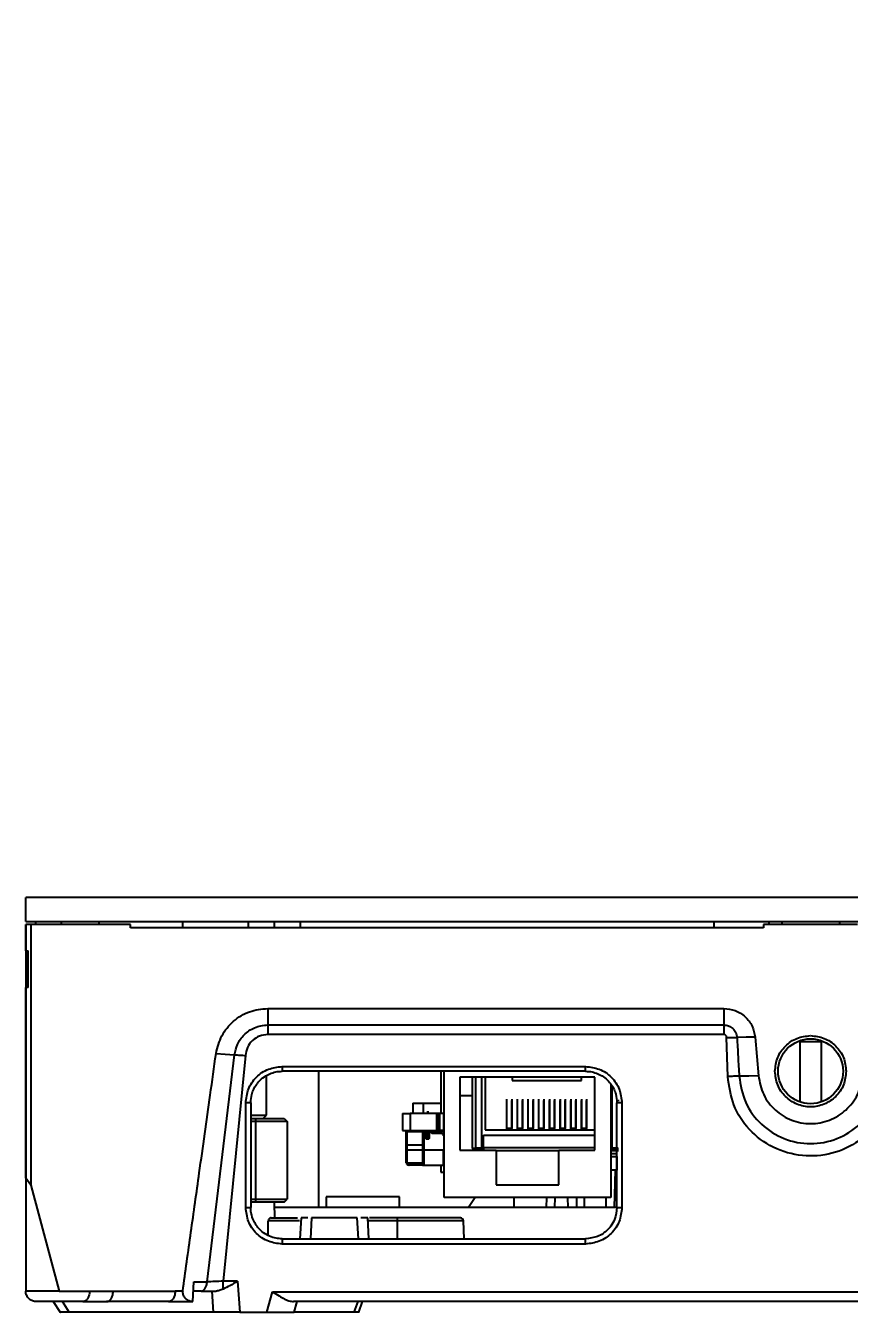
# Model space of a CAD drawing. Header units: millimetres. Extents: x 620 to 19791, y 2539 to 6969.
# Drawn here: x 7697.8 to 7776.5, y 3256.9 to 3379.7 of the extents above; entities that cross this region are included whole.
import ezdxf

# ---------------------------------------------------------------- set-up
doc = ezdxf.new("R2010")
doc.units = ezdxf.units.MM
doc.styles.get("Standard").update_dxf_attribs({"font": 'arial.ttf'})
doc.dimstyles.new('缩小5倍', dxfattribs={"dimtxt": 40, "dimasz": 20, "dimexe": 1, "dimexo": 0.2, "dimgap": 0, "dimtad": 1, "dimtoh": 1, "dimdec": 1, "dimzin": 9, "dimdsep": 46, "dimtxsty": 'Standard', "dimblk": '_FILLED', "dimcen": 0.2, "dimclrd": 256, "dimclre": 256, "dimclrt": 256, "dimadec": 1, "dimazin": 2, "dimtfac": 1, "dimtdec": 1, "dimtofl": 0, "dimtmove": 0, "dimatfit": 3, "dimldrblk": '_FILLED', "dimfxl": 1, "dimtolj": 1, "dimtzin": 0, "dimarcsym": 0})

# ---------------------------------------------------------------- blocks, each defined once
blk = doc.blocks.new('_FILLED')
at = {"color": 0, "linetype": 'ByBlock'}
blk.add_solid([(0, 0), (-1, 0.15), (-1, -0.15)], dxfattribs=at)
blk = doc.blocks.new('*D193')
at = {"lineweight": -2, "transparency": 16777216}
for p, q in [((7697.59, 3720.69), (7642.92, 3720.69)), ((7643.92, 3700.69), (7643.92, 3403.19)), ((7697.59, 3383.19), (7642.92, 3383.19))]:
    blk.add_line(p, q, dxfattribs=at)
at = {"layer": 'Defpoints', "color": 0, "transparency": 16777216}
for p in [(7697.79, 3720.69), (7643.92, 3383.19), (7697.79, 3383.19)]:
    blk.add_point(p, dxfattribs=at)
at = {"lineweight": -2, "transparency": 16777216, "xscale": 20, "yscale": 20, "zscale": 20}
for p, rotation in [((7643.92, 3720.69), 90), ((7643.92, 3383.19), 270)]:
    blk.add_blockref('_FILLED', p, dxfattribs=dict(at, rotation=rotation))
at = {"transparency": 16777216, "insert": (7618.02, 3551.94), "char_height": 40, "attachment_point": 5, "rotation": 90}
blk.add_mtext('\\A1;337.5mm [1\'-1 1/4"]', dxfattribs=at)

msp = doc.modelspace()

# ---------------------------------------------------------------- linework, layer by layer
at = {"color": 7, "linetype": 'Continuous', "lineweight": 25}
for p, q in [((7697.79, 3294.19968), (7697.79, 3296.49968)), ((7847.78999, 3296.49968), (7697.79, 3296.49968)), ((7697.79, 3294.19968), (7847.78999, 3294.19968)), ((7698.71999, 3294.19968), (7698.71999, 3293.89968)), ((7701.21999, 3293.89968), (7701.21999, 3294.19968)), ((7704.79, 3294.19968), (7704.79, 3293.89968)), ((7712.79, 3293.59968), (7712.79, 3294.19968)), ((7719.03999, 3294.19968), (7719.03999, 3293.59968)), ((7721.54, 3294.19968), (7721.54, 3293.59968)), ((7724.04, 3293.59968), (7724.04, 3294.19968)), ((7763.54, 3294.19968), (7763.54, 3293.59968)), ((7768.78999, 3294.19968), (7768.78999, 3293.89968)), ((7770.03999, 3294.19968), (7770.03999, 3293.89968)), ((7775.54, 3294.19968), (7775.54, 3293.89968)), ((7697.79, 3291.39968), (7697.79, 3293.89968)), ((7698.28999, 3293.89968), (7697.79, 3293.89968)), ((7697.79, 3293.89968), (7697.79, 3269.69968)), ((7698.28999, 3293.89968), (7698.28999, 3269.02468)), ((7707.79, 3293.89968), (7698.28999, 3293.89968)), ((7707.79, 3293.59968), (7707.79, 3293.89968)), ((7768.29, 3293.59968), (7707.79, 3293.59968)), ((7768.29, 3293.89968), (7768.29, 3293.59968)), ((7777.28999, 3293.89968), (7768.29, 3293.89968)), ((7697.79, 3291.39968), (7698.03999, 3291.39968)), ((7698.03999, 3287.89968), (7698.03999, 3291.39968)), ((7697.79, 3269.69968), (7697.79, 3287.89968)), ((7698.03999, 3287.89968), (7697.79, 3287.89968)), ((7720.93093, 3285.89969), (7764.49698, 3285.89969)), ((7720.93093, 3285.89969), (7720.931, 3284.32115)), ((7764.49698, 3285.89968), (7764.49698, 3284.32115)), ((7720.931, 3284.32115), (7720.93098, 3283.40848)), ((7720.931, 3284.32115), (7764.49698, 3284.32115)), ((7764.49698, 3284.32115), (7764.49698, 3283.40848)), ((7764.49698, 3283.40848), (7720.93098, 3283.40848)), ((7764.86839, 3279.40113), (7764.76357, 3283.13567)), ((7767.48556, 3283.16115), (7767.80905, 3279.46379)), ((7771.79, 3282.74968), (7773.78999, 3282.74968)), ((7771.79, 3276.9654), (7771.79, 3282.74968)), ((7773.78999, 3282.74968), (7773.78999, 3276.9654)), ((7715.13991, 3259.79053), (7717.74954, 3281.46956)), ((7718.78896, 3281.4028), (7716.65848, 3259.84734)), ((7720.78999, 3275.69968), (7720.78999, 3279.48145)), ((7722.2903, 3280.34938), (7722.28977, 3279.89969)), ((7751.2901, 3279.89968), (7722.28977, 3279.89968)), ((7722.2903, 3280.34946), (7751.28979, 3280.34943)), ((7725.79, 3266.89968), (7725.79, 3279.89968)), ((7737.46553, 3279.84968), (7737.46553, 3275.84968)), ((7737.79, 3267.84968), (7737.79, 3279.89968)), ((7752.19, 3279.34968), (7739.28999, 3279.34968)), ((7739.28999, 3279.34968), (7739.28999, 3272.34968)), ((7740.49, 3272.54968), (7740.49, 3279.34968)), ((7741.34, 3279.34968), (7741.34, 3272.54968)), ((7741.68, 3279.34968), (7741.68, 3274.31968)), ((7744.29, 3279.34968), (7744.29, 3279.00968)), ((7750.88999, 3279.00968), (7750.88999, 3279.34968)), ((7751.2901, 3279.89969), (7751.28979, 3280.34936)), ((7752.19, 3272.34968), (7752.19, 3279.34968)), ((7744.29, 3279.00968), (7750.88999, 3279.00968)), ((7753.68999, 3278.62569), (7753.68999, 3267.84968)), ((7753.84, 3272.54968), (7753.84, 3278.39121)), ((7719.29, 3276.89957), (7718.81554, 3276.87316)), ((7718.81562, 3266.8768), (7718.81562, 3276.87316)), ((7719.29, 3276.89957), (7719.29, 3266.89989)), ((7734.76999, 3276.84968), (7734.76999, 3275.84968)), ((7734.76999, 3276.84968), (7735.77, 3276.84968)), ((7735.77, 3276.84968), (7735.77, 3275.84968)), ((7735.77, 3276.84968), (7737.46553, 3276.84968)), ((7740.49, 3277.54968), (7739.28999, 3277.54968)), ((7743.779, 3277.11968), (7743.75399, 3277.11968)), ((7743.75399, 3274.31968), (7743.75399, 3277.11968)), ((7743.779, 3274.44805), (7743.779, 3277.25007)), ((7744.229, 3277.25007), (7744.229, 3274.44805)), ((7744.25399, 3277.11968), (7744.229, 3277.11968)), ((7744.25399, 3274.31968), (7744.25399, 3277.11968)), ((7744.799, 3277.11968), (7744.77399, 3277.11968)), ((7744.77399, 3274.31968), (7744.77399, 3277.11968)), ((7744.799, 3274.44805), (7744.799, 3277.25007)), ((7745.249, 3277.25007), (7745.249, 3274.44805)), ((7745.27399, 3277.11968), (7745.249, 3277.11968)), ((7745.27399, 3274.31968), (7745.27399, 3277.11968)), ((7745.819, 3277.11968), (7745.79399, 3277.11968)), ((7745.79399, 3274.31968), (7745.79399, 3277.11968)), ((7745.819, 3274.44805), (7745.819, 3277.25007)), ((7746.269, 3277.25007), (7746.269, 3274.44805)), ((7746.29399, 3277.11968), (7746.269, 3277.11968)), ((7746.29399, 3274.31968), (7746.29399, 3277.11968)), ((7746.839, 3277.11968), (7746.81399, 3277.11968)), ((7746.81399, 3274.31968), (7746.81399, 3277.11968)), ((7746.839, 3274.44805), (7746.839, 3277.25007)), ((7747.289, 3277.25007), (7747.289, 3274.44805)), ((7747.31399, 3277.11968), (7747.289, 3277.11968)), ((7747.31399, 3274.31968), (7747.31399, 3277.11968)), ((7747.859, 3277.11968), (7747.834, 3277.11968)), ((7747.834, 3274.31968), (7747.834, 3277.11968)), ((7747.859, 3274.44805), (7747.859, 3277.25007)), ((7748.309, 3277.25007), (7748.309, 3274.44805)), ((7748.33399, 3277.11968), (7748.309, 3277.11968)), ((7748.33399, 3274.31968), (7748.33399, 3277.11968)), ((7748.879, 3277.11968), (7748.854, 3277.11968)), ((7748.854, 3274.31968), (7748.854, 3277.11968)), ((7748.879, 3274.44805), (7748.879, 3277.25007)), ((7749.329, 3277.25007), (7749.329, 3274.44805)), ((7749.35399, 3277.11968), (7749.329, 3277.11968)), ((7749.35399, 3274.31968), (7749.35399, 3277.11968)), ((7749.899, 3277.11968), (7749.874, 3277.11968)), ((7749.874, 3274.31968), (7749.874, 3277.11968)), ((7749.899, 3274.44805), (7749.899, 3277.25007)), ((7750.349, 3277.25007), (7750.349, 3274.44805)), ((7750.37399, 3277.11968), (7750.349, 3277.11968)), ((7750.37399, 3274.31968), (7750.37399, 3277.11968)), ((7750.919, 3277.11968), (7750.894, 3277.11968)), ((7750.894, 3274.31968), (7750.894, 3277.11968)), ((7750.919, 3274.44805), (7750.919, 3277.25007)), ((7751.369, 3277.25007), (7751.369, 3274.44805)), ((7751.39399, 3277.11968), (7751.369, 3277.11968)), ((7751.39399, 3274.31968), (7751.39399, 3277.11968)), ((7754.76441, 3276.87261), (7754.28999, 3276.89958)), ((7754.29, 3266.89968), (7754.29, 3276.89958)), ((7754.76435, 3276.87261), (7754.76439, 3266.87662)), ((7719.3512, 3275.69968), (7720.78999, 3275.69968)), ((7720.49, 3275.39968), (7720.78999, 3275.69968)), ((7733.79, 3275.84968), (7733.79, 3274.24968)), ((7733.79, 3275.84968), (7734.54163, 3275.84968)), ((7734.54163, 3275.84968), (7734.54163, 3274.24968)), ((7737.08163, 3275.84968), (7734.54163, 3275.84968)), ((7736.32, 3275.99968), (7736.11999, 3275.99968)), ((7737.08163, 3274.24968), (7737.08163, 3275.84968)), ((7737.35069, 3275.84968), (7737.08163, 3275.84968)), ((7737.26554, 3274.24968), (7737.26554, 3275.84968)), ((7737.35069, 3275.84968), (7737.26554, 3275.84968)), ((7737.36391, 3275.84968), (7737.35069, 3275.84968)), ((7737.36391, 3274.24968), (7737.36391, 3275.84968)), ((7737.79, 3275.84968), (7737.36391, 3275.84968)), ((7737.7577, 3274.24968), (7737.7577, 3275.84968)), ((7737.79, 3275.84968), (7737.7577, 3275.84968)), ((7719.29, 3275.39968), (7719.79, 3275.39968)), ((7719.79, 3275.09968), (7719.29, 3275.09968)), ((7719.79, 3275.39968), (7722.48999, 3275.39968)), ((7719.79, 3275.09968), (7719.79, 3275.39968)), ((7719.79, 3267.69968), (7719.79, 3275.09968)), ((7722.79, 3275.09968), (7719.79, 3275.09968)), ((7722.48999, 3275.39968), (7722.79, 3275.09968)), ((7722.79, 3275.09968), (7722.79, 3267.69968)), ((7743.779, 3274.31968), (7743.779, 3274.44805)), ((7744.229, 3274.44805), (7743.779, 3274.44805)), ((7744.229, 3274.31968), (7744.229, 3274.44805)), ((7744.799, 3274.31968), (7744.799, 3274.44805)), ((7745.249, 3274.44805), (7744.799, 3274.44805)), ((7745.249, 3274.31968), (7745.249, 3274.44805)), ((7745.819, 3274.31968), (7745.819, 3274.44805)), ((7746.269, 3274.44805), (7745.819, 3274.44805)), ((7746.269, 3274.31968), (7746.269, 3274.44805)), ((7747.289, 3274.44805), (7746.839, 3274.44805)), ((7746.839, 3274.44805), (7746.839, 3274.31968)), ((7747.289, 3274.31968), (7747.289, 3274.44805)), ((7747.859, 3274.44805), (7747.859, 3274.31968)), ((7748.309, 3274.44805), (7747.859, 3274.44805)), ((7748.309, 3274.31968), (7748.309, 3274.44805)), ((7749.329, 3274.44805), (7748.879, 3274.44805)), ((7748.879, 3274.31968), (7748.879, 3274.44805)), ((7749.329, 3274.31968), (7749.329, 3274.44805)), ((7749.899, 3274.31968), (7749.899, 3274.44805)), ((7750.349, 3274.44805), (7749.899, 3274.44805)), ((7750.349, 3274.31968), (7750.349, 3274.44805)), ((7750.919, 3274.31968), (7750.919, 3274.44805)), ((7751.369, 3274.44805), (7750.919, 3274.44805)), ((7751.369, 3274.31968), (7751.369, 3274.44805)), ((7733.79, 3274.24968), (7734.54163, 3274.24968)), ((7734.21999, 3274.09968), (7734.12164, 3274.09968)), ((7735.72163, 3274.09968), (7734.21999, 3274.09968)), ((7734.54163, 3274.24968), (7737.08163, 3274.24968)), ((7734.59, 3274.09968), (7734.59, 3274.24968)), ((7735.59, 3274.09968), (7735.59, 3274.24968)), ((7735.72163, 3274.24968), (7735.72163, 3272.36968)), ((7735.82, 3274.24968), (7735.82, 3272.36968)), ((7735.99664, 3273.53468), (7735.99664, 3274.24968)), ((7735.99664, 3273.53468), (7736.11537, 3273.53468)), ((7736.095, 3273.53468), (7736.21374, 3273.53468)), ((7736.22625, 3273.53468), (7736.34499, 3273.53468)), ((7736.34499, 3274.24968), (7736.34499, 3273.53468)), ((7736.62, 3274.13968), (7736.62, 3274.24968)), ((7737.79, 3274.09968), (7736.62795, 3274.09968)), ((7737.62, 3273.93968), (7736.82, 3273.93968)), ((7737.08163, 3274.24968), (7737.35069, 3274.24968)), ((7737.35069, 3274.24968), (7737.26554, 3274.24968)), ((7737.36391, 3274.24968), (7737.35069, 3274.24968)), ((7737.79, 3274.24968), (7737.36391, 3274.24968)), ((7737.7577, 3274.24968), (7737.79, 3274.24968)), ((7741.53999, 3272.59968), (7741.53999, 3273.80968)), ((7741.53999, 3273.80968), (7752.19, 3273.80968)), ((7741.68, 3274.31968), (7752.19, 3274.31968)), ((7734.12164, 3272.86968), (7734.12164, 3272.36968)), ((7734.21999, 3272.86968), (7734.21999, 3272.36968)), ((7739.28999, 3272.34968), (7742.73999, 3272.34968)), ((7740.49, 3272.54968), (7740.79, 3272.54968)), ((7741.53999, 3272.44968), (7740.74, 3272.44968)), ((7741.34, 3272.54968), (7740.79, 3272.54968)), ((7741.53999, 3272.59968), (7741.53999, 3272.34968)), ((7742.73999, 3272.34968), (7742.73999, 3269.04968)), ((7748.73999, 3272.29968), (7742.73999, 3272.29968)), ((7748.73999, 3269.04968), (7748.73999, 3272.34968)), ((7748.73999, 3272.34968), (7752.19, 3272.34968)), ((7754.44, 3272.44968), (7753.68999, 3272.44968)), ((7754.44, 3272.29968), (7753.68999, 3272.29968)), ((7753.68999, 3272.04968), (7754.28999, 3272.04968)), ((7754.39, 3272.54968), (7753.84, 3272.54968)), ((7734.12164, 3271.13968), (7734.21999, 3271.13968)), ((7734.21999, 3271.13968), (7735.82, 3271.13968)), ((7734.47, 3270.93968), (7734.37163, 3270.93968)), ((7735.59313, 3270.93968), (7734.47, 3270.93968)), ((7735.72163, 3270.93968), (7735.82, 3270.93968)), ((7735.82, 3270.93968), (7737.79, 3270.93968)), ((7737.46553, 3270.93968), (7737.46553, 3270.24968)), ((7753.68999, 3271.74968), (7754.28999, 3271.74968)), ((7754.28999, 3271.74968), (7754.28999, 3270.44968)), ((7698.28999, 3269.02468), (7697.79, 3269.69968)), ((7697.79, 3269.69968), (7697.79, 3258.89968)), ((7737.46553, 3270.24968), (7737.79, 3270.24968)), ((7698.28999, 3269.02468), (7700.98999, 3258.89968)), ((7742.73999, 3269.04968), (7748.73999, 3269.04968)), ((7719.29, 3267.69968), (7719.79, 3267.69968)), ((7719.79, 3267.39968), (7719.29, 3267.39968)), ((7719.79, 3267.39968), (7719.79, 3267.69968)), ((7719.79, 3267.69968), (7722.79, 3267.69968)), ((7722.48999, 3267.39968), (7719.79, 3267.39968)), ((7721.60811, 3265.84557), (7721.56742, 3267.39968)), ((7722.48999, 3267.39968), (7722.79, 3267.69968)), ((7726.49383, 3267.90352), (7726.49383, 3266.89968)), ((7733.49383, 3266.89968), (7733.49383, 3267.90352)), ((7753.68999, 3267.84968), (7737.79, 3267.84968)), ((7740.73589, 3267.84968), (7740.10256, 3266.89968)), ((7744.43589, 3267.84968), (7744.43589, 3266.89968)), ((7747.54711, 3266.89968), (7747.57198, 3267.84968)), ((7750.40801, 3267.84968), (7750.43288, 3266.89968)), ((7751.1441, 3267.84968), (7751.1441, 3266.89968)), ((7753.24711, 3266.89968), (7753.27198, 3267.84968)), ((7718.81557, 3266.87681), (7719.29, 3266.89989)), ((7754.28827, 3266.89968), (7721.58051, 3266.89968)), ((7724.10462, 3265.90318), (7723.99963, 3263.89968)), ((7725.10456, 3265.90208), (7724.99962, 3263.89968)), ((7729.58037, 3263.89968), (7729.47543, 3265.90208)), ((7730.58036, 3263.89968), (7730.47537, 3265.90318)), ((7733.29, 3265.89968), (7730.65056, 3265.89968)), ((7733.29, 3265.89968), (7733.29, 3265.61015)), ((7754.28999, 3266.89968), (7754.76445, 3266.87662)), ((7720.94341, 3264.23515), (7720.97387, 3265.61015)), ((7739.68523, 3263.89968), (7739.6255, 3265.61015)), ((7722.28988, 3263.89968), (7722.2904, 3263.40033)), ((7722.28988, 3263.89968), (7751.2902, 3263.89968)), ((7751.2895, 3263.40023), (7722.2904, 3263.40025)), ((7751.2895, 3263.40031), (7751.2902, 3263.89968)), ((7713.76476, 3257.90759), (7713.86357, 3259.8047)), ((7713.86411, 3259.80459), (7715.14017, 3259.79049)), ((7718.03455, 3259.84736), (7716.65848, 3259.84734)), ((7718.03455, 3259.84736), (7718.24198, 3256.89968)), ((7700.98999, 3258.89968), (7697.79, 3258.89968)), ((7700.98999, 3258.89968), (7703.88765, 3258.89968)), ((7703.88765, 3258.89968), (7706.14046, 3258.89968)), ((7706.14046, 3258.89968), (7712.06891, 3258.89968)), ((7712.78987, 3258.89969), (7712.06891, 3258.89968)), ((7714.54198, 3258.89968), (7713.81667, 3258.89968)), ((7715.57327, 3258.89968), (7715.71402, 3256.89968)), ((7720.83189, 3256.89968), (7721.38564, 3258.84734)), ((7721.38564, 3258.84734), (7824.19434, 3258.84734)), ((7703.25058, 3257.89968), (7698.78999, 3257.89968)), ((7700.41627, 3257.89968), (7701.06714, 3256.89012)), ((7701.9413, 3256.89968), (7701.29658, 3257.89968)), ((7703.25058, 3257.89968), (7705.50339, 3257.89968)), ((7711.43184, 3257.89968), (7705.50339, 3257.89968)), ((7711.43184, 3257.89968), (7713.68464, 3257.89968)), ((7713.68464, 3257.89968), (7713.76473, 3257.90761)), ((7822.20326, 3257.89968), (7723.37672, 3257.89968)), ((7723.45197, 3256.89968), (7723.73629, 3257.89968)), ((7729.51902, 3257.89968), (7729.14439, 3256.89968)), ((7729.60751, 3256.8846), (7729.98779, 3257.89968)), ((7701.06714, 3256.89012), (7701.07199, 3256.88259)), ((7715.71402, 3256.89968), (7701.9413, 3256.89968)), ((7718.24198, 3256.89968), (7720.83189, 3256.89968)), ((7729.14439, 3256.89968), (7723.45197, 3256.89968)), ((7729.60729, 3256.88401), (7729.60751, 3256.8846))]:
    msp.add_line(p, q, dxfattribs=at)
at = {"color": 8, "linetype": 'Continuous', "lineweight": 25}
for p, q in [((7740.79, 3272.54968), (7740.79, 3279.34968)), ((7754.39, 3277.18565), (7754.39, 3277.0432)), ((7736.11537, 3273.53468), (7736.11537, 3274.24968)), ((7736.12789, 3274.24968), (7736.12789, 3273.53468)), ((7736.12789, 3273.53468), (7736.13335, 3273.53468)), ((7736.21374, 3273.53468), (7736.21374, 3274.24968)), ((7736.22625, 3274.24968), (7736.22625, 3273.53468)), ((7734.12164, 3272.86968), (7734.21999, 3272.86968)), ((7734.21999, 3272.36968), (7734.12164, 3272.36968)), ((7734.21999, 3272.86968), (7735.72163, 3272.86968)), ((7735.72163, 3272.36968), (7734.21999, 3272.36968)), ((7735.82, 3272.36968), (7735.72163, 3272.36968)), ((7737.79, 3272.36968), (7735.82, 3272.36968)), ((7741.08999, 3272.54968), (7741.08999, 3272.44968)), ((7741.53999, 3272.74968), (7741.34, 3272.74968)), ((7752.19, 3272.59968), (7741.53999, 3272.59968)), ((7753.84, 3272.74968), (7753.68999, 3272.74968)), ((7754.09, 3272.44968), (7754.09, 3272.54968)), ((7754.04684, 3266.89968), (7754.1398, 3270.44968)), ((7748.34684, 3266.89968), (7748.37171, 3267.84968)), ((7749.63315, 3266.89968), (7749.60828, 3267.84968)), ((7723.95327, 3265.61015), (7720.97387, 3265.61015)), ((7733.29, 3265.61015), (7730.49072, 3265.61015)), ((7733.29, 3265.61015), (7733.29, 3263.89968)), ((7739.6255, 3265.61015), (7733.29, 3265.61015))]:
    msp.add_line(p, q, dxfattribs=at)
at = {"color": 7, "linetype": 'Continuous', "lineweight": 25, "flags": 128}
for points in [[(7767.48556, 3283.16115), (7766.62512, 3283.1473), (7765.76468, 3283.13345)], [(7715.97904, 3281.59549), (7716.8643, 3281.53254), (7717.74954, 3281.46956)], [(7767.80905, 3279.46379), (7766.88691, 3279.44443), (7765.96475, 3279.42509)]]:
    msp.add_lwpolyline(points, dxfattribs=at)
at = {"color": 7, "linetype": 'Continuous', "lineweight": 25}
msp.add_circle((7772.79, 3279.89968), 3.1, dxfattribs=at)
for centre, radius, start, end in [((7740.74, 3272.54968), 0.25, 180, 233.1301024), ((7740.74, 3272.54968), 0.1, 180, 270), ((7741.09, 3272.74968), 0.3, 221.8103149, 270), ((7754.09, 3272.74968), 0.3, 270, 312.0955041), ((7734.37164, 3271.13968), 0.2, 180, 270), ((7734.47, 3271.13968), 0.2, 180, 270), ((7739.32568, 3265.59968), 0.3, 2.0000002, 90)]:
    msp.add_arc(centre, radius, start, end, dxfattribs=at)
for points, knots in [([(7715.97906, 3281.59549), (7716.12464, 3282.17849), (7716.41541, 3283.34284), (7717.58695, 3284.74674), (7719.14005, 3285.71175), (7720.33348, 3285.83699), (7720.93093, 3285.89969)], [0, 0, 0, 0, 0.250368984, 0.500034999, 0.749707929, 1, 1, 1, 1]), ([(7764.49698, 3285.89968), (7764.86718, 3285.8585), (7765.61412, 3285.77541), (7766.5806, 3285.14949), (7767.27269, 3284.24269), (7767.41564, 3283.5164), (7767.48556, 3283.16115)], [0, 0, 0, 0, 0.249617986, 0.503656278, 0.7572228, 1, 1, 1, 1]), ([(7717.74954, 3281.46956), (7717.81938, 3281.80467), (7717.96572, 3282.50683), (7718.6319, 3283.44217), (7719.46427, 3284.01391), (7720.27018, 3284.28088), (7720.70811, 3284.30757), (7720.931, 3284.32115)], [0, 0, 0, 0, 0.218827454, 0.458519863, 0.71843068, 0.856689282, 1, 1, 1, 1]), ([(7764.49698, 3284.32117), (7764.65623, 3284.30299), (7764.97456, 3284.26663), (7765.38478, 3283.99908), (7765.67885, 3283.60708), (7765.73605, 3283.29145), (7765.76468, 3283.13345)], [0, 0, 0, 0, 0.249937447, 0.499641455, 0.749523447, 1, 1, 1, 1]), ([(7720.93098, 3283.40848), (7720.65996, 3283.37841), (7720.1185, 3283.31833), (7719.42887, 3282.8562), (7718.93155, 3282.19778), (7718.83639, 3281.66723), (7718.78896, 3281.4028)], [0, 0, 0, 0, 0.2513495012, 0.5021570373, 0.751872311, 1, 1, 1, 1]), ([(7764.76357, 3283.13567), (7764.76088, 3283.16988), (7764.75547, 3283.23877), (7764.70476, 3283.31347), (7764.65239, 3283.36139), (7764.60484, 3283.3888), (7764.55243, 3283.40564), (7764.51575, 3283.40752), (7764.49698, 3283.40848)], [0, 0, 0, 0, 0.239535031, 0.482392949, 0.614659675, 0.741111054, 0.86755962, 1, 1, 1, 1]), ([(7764.76357, 3283.13567), (7764.93601, 3283.13678), (7765.28052, 3283.139), (7765.60341, 3283.1353), (7765.76468, 3283.13345)], [0, 0, 0, 0, 0.500543242, 1, 1, 1, 1]), ([(7765.76468, 3283.13345), (7765.79659, 3282.51591), (7765.86047, 3281.27964), (7765.92997, 3280.04367), (7765.96475, 3279.42509)], [0, 0, 0, 0, 0.499517403, 1, 1, 1, 1]), ([(7769.38999, 3279.89968), (7769.4411, 3280.3452), (7769.54332, 3281.23625), (7770.32956, 3282.36011), (7771.45342, 3283.14636), (7772.34448, 3283.24857), (7772.79, 3283.29968)], [0, 0, 0, 0, 0.250000026, 0.499999679, 0.75000011, 1, 1, 1, 1]), ([(7772.79, 3283.29968), (7773.23553, 3283.24857), (7774.12658, 3283.14636), (7775.25042, 3282.3601), (7776.03667, 3281.23625), (7776.13889, 3280.3452), (7776.19, 3279.89968)], [0, 0, 0, 0, 0.250000498, 0.499999105, 0.749999366, 1, 1, 1, 1]), ([(7712.78987, 3258.89969), (7713.05274, 3260.77422), (7713.58075, 3264.53955), (7714.45821, 3270.78193), (7715.25965, 3276.4725), (7715.79329, 3280.27263), (7715.97906, 3281.59549)], [0, 0, 0, 0, 0.247771213, 0.497693732, 0.825141826, 1, 1, 1, 1]), ([(7717.74954, 3281.46956), (7717.91663, 3281.46009), (7718.25081, 3281.44116), (7718.60958, 3281.41559), (7718.78896, 3281.4028)], [0, 0, 0, 0, 0.500001797, 1, 1, 1, 1]), ([(7718.81562, 3276.87316), (7718.86781, 3277.32119), (7718.97365, 3278.2296), (7719.77146, 3279.38997), (7720.9319, 3280.18936), (7721.84157, 3280.29657), (7722.2903, 3280.34946)], [0, 0, 0, 0, 0.246577336, 0.499957631, 0.753332348, 1, 1, 1, 1]), ([(7719.29, 3276.89957), (7719.3092, 3277.16669), (7719.33425, 3277.51526), (7719.45639, 3277.89067), (7719.63099, 3278.34097), (7719.97659, 3278.87565), (7720.56839, 3279.38373), (7721.10913, 3279.67732), (7721.68478, 3279.8637), (7722.08407, 3279.88745), (7722.28977, 3279.89968)], [0, 0, 0, 0, 0.170006539, 0.221851172, 0.251443158, 0.478679597, 0.617715478, 0.745830297, 0.86905654, 1, 1, 1, 1]), ([(7751.28979, 3280.34943), (7751.73845, 3280.29657), (7752.64803, 3280.18939), (7753.80843, 3279.39006), (7754.60633, 3278.22948), (7754.71215, 3277.32085), (7754.76435, 3276.87261)], [0, 0, 0, 0, 0.2466090545, 0.4999588864, 0.7533278373, 1, 1, 1, 1]), ([(7751.2901, 3279.89968), (7751.49694, 3279.88732), (7751.89709, 3279.86342), (7752.47458, 3279.67584), (7753.01712, 3279.38025), (7753.61046, 3278.86794), (7753.95266, 3278.33368), (7754.12407, 3277.88873), (7754.24521, 3277.51799), (7754.27047, 3277.16925), (7754.29, 3276.89958)], [0, 0, 0, 0, 0.131662346, 0.254719296, 0.383633903, 0.523623093, 0.751554914, 0.778060144, 0.8283797, 1, 1, 1, 1]), ([(7765.96475, 3279.42509), (7765.7895, 3279.42296), (7765.43852, 3279.41869), (7765.05861, 3279.40699), (7764.86839, 3279.40113)], [0, 0, 0, 0, 0.499307172, 1, 1, 1, 1]), ([(7780.53875, 3277.91175), (7780.21296, 3277.00589), (7779.56361, 3275.20036), (7777.48813, 3273.13028), (7774.87743, 3271.89053), (7771.97192, 3271.68993), (7769.15422, 3272.46953), (7766.84841, 3274.21246), (7765.2702, 3276.62718), (7765.00276, 3278.47351), (7764.86839, 3279.40113)], [0, 0, 0, 0, 0.126286223, 0.251710053, 0.376536567, 0.501733257, 0.6290277603, 0.7551572215, 0.876986852, 1, 1, 1, 1]), ([(7765.96475, 3279.42509), (7766.10849, 3278.56624), (7766.39544, 3276.85169), (7768.00029, 3274.72175), (7770.20709, 3273.31484), (7772.78998, 3272.82482), (7775.37287, 3273.31483), (7777.5797, 3274.72171), (7779.18455, 3276.85167), (7779.47151, 3278.56623), (7779.61525, 3279.42509)], [0, 0, 0, 0, 0.125540533, 0.250619645, 0.375386451, 0.499999356, 0.624611448, 0.749379218, 0.874458062, 1, 1, 1, 1]), ([(7767.80905, 3279.46379), (7767.93156, 3278.84886), (7768.17584, 3277.62273), (7769.3542, 3276.11666), (7770.94501, 3275.12876), (7772.78999, 3274.78524), (7774.63497, 3275.12876), (7776.22579, 3276.11665), (7777.40413, 3277.62275), (7777.64842, 3278.84887), (7777.77094, 3279.4638)], [0, 0, 0, 0, 0.126064143, 0.251364981, 0.375840786, 0.499999231, 0.624157677, 0.748634342, 0.873934672, 1, 1, 1, 1]), ([(7776.19, 3279.89968), (7776.13889, 3279.45468), (7776.03667, 3278.56468), (7775.25042, 3277.43293), (7774.12658, 3276.67671), (7772.79, 3276.41116), (7771.45342, 3276.67671), (7770.32957, 3277.43292), (7769.54332, 3278.56468), (7769.4411, 3279.45468), (7769.38999, 3279.89968)], [0, 0, 0, 0, 0.125000114, 0.250000127, 0.374999265, 0.499999415, 0.624999529, 0.749999932, 0.8749998, 1, 1, 1, 1]), ([(7734.12164, 3274.09968), (7734.12164, 3274.08119), (7734.12164, 3274.04421), (7734.12164, 3273.75978), (7734.12164, 3273.3532), (7734.12164, 3273.03085), (7734.12164, 3272.86968)], [0, 0, 0, 0, 0.250000246, 0.500000476, 0.750000705, 1, 1, 1, 1]), ([(7734.21999, 3274.09968), (7734.21999, 3274.08119), (7734.21999, 3274.04421), (7734.21999, 3273.75978), (7734.21999, 3273.3532), (7734.21999, 3273.03085), (7734.21999, 3272.86968)], [0, 0, 0, 0, 0.249998819, 0.499999524, 0.750000229, 1, 1, 1, 1]), ([(7736.24663, 3273.53468), (7736.24475, 3273.51832), (7736.241, 3273.4856), (7736.21209, 3273.44399), (7736.17078, 3273.41618), (7736.12164, 3273.40642), (7736.0725, 3273.41619), (7736.03118, 3273.44399), (7736.00227, 3273.4856), (7735.99851, 3273.51832), (7735.99664, 3273.53468)], [0, 0, 0, 0, 0.125002635, 0.250001985, 0.374989427, 0.500001426, 0.624994697, 0.749998015, 0.874997365, 1, 1, 1, 1]), ([(7736.34499, 3273.53468), (7736.34312, 3273.51832), (7736.33936, 3273.4856), (7736.31045, 3273.44399), (7736.26913, 3273.41619), (7736.22, 3273.40642), (7736.17086, 3273.41619), (7736.12954, 3273.44399), (7736.10063, 3273.4856), (7736.09688, 3273.51832), (7736.095, 3273.53468)], [0, 0, 0, 0, 0.125002992, 0.250002697, 0.375006373, 0.5, 0.624993627, 0.749997303, 0.874997008, 1, 1, 1, 1]), ([(7736.12789, 3273.53468), (7736.12789, 3273.53462), (7736.12787, 3273.5341), (7736.12781, 3273.53302), (7736.12724, 3273.53133), (7736.12621, 3273.52973), (7736.12469, 3273.52881), (7736.1232, 3273.52839), (7736.12138, 3273.52835), (7736.11928, 3273.52896), (7736.11732, 3273.53035), (7736.11588, 3273.53232), (7736.11554, 3273.53388), (7736.11537, 3273.53468)], [0, 0, 0, 0, 0.008935268, 0.079509234, 0.163994891, 0.280372018, 0.361429984, 0.429812741, 0.514936469, 0.637509132, 0.757249969, 0.877100877, 1, 1, 1, 1]), ([(7736.21, 3273.53468), (7736.2104, 3273.53298), (7736.21112, 3273.52994), (7736.21379, 3273.52693), (7736.21645, 3273.52533), (7736.21881, 3273.52462), (7736.2211, 3273.52453), (7736.223, 3273.52491), (7736.22458, 3273.52559), (7736.22623, 3273.52682), (7736.22772, 3273.52863), (7736.22915, 3273.5314), (7736.22968, 3273.53344), (7736.22999, 3273.53468)], [0, 0, 0, 0, 0.167061726, 0.298198892, 0.377169307, 0.465420346, 0.534851394, 0.597268355, 0.652357868, 0.699582114, 0.795939123, 0.876653068, 1, 1, 1, 1]), ([(7736.22625, 3273.53468), (7736.22625, 3273.53462), (7736.22623, 3273.5341), (7736.22617, 3273.53302), (7736.2256, 3273.53133), (7736.22457, 3273.52972), (7736.22305, 3273.52881), (7736.22157, 3273.52838), (7736.21974, 3273.52835), (7736.21764, 3273.52896), (7736.21568, 3273.53035), (7736.21424, 3273.53232), (7736.21391, 3273.53389), (7736.21374, 3273.53468)], [0, 0, 0, 0, 0.008934352, 0.079501081, 0.163978074, 0.280343267, 0.361715374, 0.429726153, 0.514841152, 0.637766227, 0.757494784, 0.87711348, 1, 1, 1, 1]), ([(7736.72164, 3273.93968), (7736.69543, 3273.94268), (7736.64301, 3273.94869), (7736.57691, 3273.99495), (7736.53066, 3274.06106), (7736.52464, 3274.11347), (7736.52163, 3274.13968)], [0, 0, 0, 0, 0.2500091475, 0.4999962184, 0.7499932122, 1, 1, 1, 1]), ([(7736.82, 3273.93968), (7736.79379, 3273.94268), (7736.74137, 3273.9487), (7736.67526, 3273.99495), (7736.62901, 3274.06105), (7736.623, 3274.11347), (7736.62, 3274.13968)], [0, 0, 0, 0, 0.25000535, 0.50000847, 0.750001666, 1, 1, 1, 1]), ([(7737.72164, 3273.73968), (7737.71863, 3273.76588), (7737.71261, 3273.8183), (7737.66636, 3273.88441), (7737.60026, 3273.93066), (7737.54784, 3273.93667), (7737.52163, 3273.93968)], [0, 0, 0, 0, 0.250006497, 0.5000032, 0.749989979, 1, 1, 1, 1]), ([(7734.12164, 3272.36968), (7734.12164, 3272.2085), (7734.12164, 3271.88615), (7734.12164, 3271.47958), (7734.12164, 3271.19514), (7734.12164, 3271.15817), (7734.12164, 3271.13968)], [0, 0, 0, 0, 0.249999295, 0.499999524, 0.749999754, 1, 1, 1, 1]), ([(7734.21999, 3272.36968), (7734.21999, 3272.2085), (7734.21999, 3271.88615), (7734.21999, 3271.47958), (7734.21999, 3271.19514), (7734.21999, 3271.15817), (7734.21999, 3271.13968)], [0, 0, 0, 0, 0.2499997707, 0.5000004758, 0.750001181, 1, 1, 1, 1]), ([(7735.72163, 3272.36968), (7735.72163, 3272.18229), (7735.72163, 3271.80753), (7735.72163, 3271.33485), (7735.72163, 3271.00416), (7735.72163, 3270.96117), (7735.72163, 3270.93968)], [0, 0, 0, 0, 0.250000161, 0.500000081, 0.750000002, 1, 1, 1, 1]), ([(7735.82, 3272.36968), (7735.82, 3272.18229), (7735.82, 3271.80753), (7735.82, 3271.33485), (7735.82, 3271.00416), (7735.82, 3270.96117), (7735.82, 3270.93968)], [0, 0, 0, 0, 0.25000057, 0.5000009, 0.75000123, 1, 1, 1, 1]), ([(7737.72164, 3270.93968), (7737.72164, 3270.96117), (7737.72164, 3271.00416), (7737.72164, 3271.33485), (7737.72164, 3271.80753), (7737.72164, 3272.18229), (7737.72164, 3272.36968)], [0, 0, 0, 0, 0.249999998, 0.499999919, 0.749999839, 1, 1, 1, 1]), ([(7735.72163, 3270.93968), (7735.71863, 3270.93968), (7735.71262, 3270.93968), (7735.66637, 3270.93968), (7735.60026, 3270.93968), (7735.54784, 3270.93968), (7735.52164, 3270.93968)], [0, 0, 0, 0, 0.249998682, 0.500008004, 0.750010695, 1, 1, 1, 1]), ([(7735.82, 3270.93968), (7735.81699, 3270.93968), (7735.81097, 3270.93968), (7735.76473, 3270.93968), (7735.69862, 3270.93968), (7735.6462, 3270.93968), (7735.61999, 3270.93968)], [0, 0, 0, 0, 0.2500004609, 0.4999837201, 0.7499901627, 1, 1, 1, 1]), ([(7754.1398, 3270.44968), (7754.03278, 3270.44977), (7753.86647, 3270.44991), (7753.73637, 3270.45), (7753.68999, 3270.45004)], [0, 0, 0, 0, 0.643526206, 1, 1, 1, 1]), ([(7733.49383, 3267.89968), (7733.44122, 3267.89968), (7733.336, 3267.89968), (7732.52663, 3267.89968), (7731.36972, 3267.89968), (7729.99383, 3267.89968), (7728.61794, 3267.89968), (7727.46103, 3267.89968), (7726.65167, 3267.89968), (7726.54644, 3267.89968), (7726.49383, 3267.89968)], [0, 0, 0, 0, 0.1249999392, 0.2500000933, 0.3750002175, 0.5000001229, 0.6250000283, 0.7500001525, 0.8749999277, 1, 1, 1, 1]), ([(7722.2904, 3263.40025), (7721.84179, 3263.45318), (7720.93225, 3263.5605), (7719.77155, 3264.35952), (7718.97378, 3265.52019), (7718.86786, 3266.42872), (7718.81562, 3266.8768)], [0, 0, 0, 0, 0.246601541, 0.499981015, 0.753395311, 1, 1, 1, 1]), ([(7722.28988, 3263.89968), (7722.10057, 3263.91017), (7721.6922, 3263.9328), (7721.08537, 3264.12701), (7720.52198, 3264.44768), (7719.93728, 3264.97342), (7719.50128, 3265.67635), (7719.3095, 3266.3943), (7719.29491, 3266.77245), (7719.29, 3266.89989)], [0, 0, 0, 0, 0.120570207, 0.260074476, 0.401732824, 0.531286117, 0.758548577, 0.918629048, 1, 1, 1, 1]), ([(7721.26064, 3265.89968), (7721.20393, 3265.89582), (7721.13301, 3265.891), (7721.04288, 3265.80819), (7721.0066, 3265.75331), (7720.98518, 3265.69639), (7720.9759, 3265.64735), (7720.97453, 3265.62239), (7720.97387, 3265.61015)], [0, 0, 0, 0, 0.563636263, 0.704992875, 0.822994338, 0.918121281, 0.959838321, 1, 1, 1, 1]), ([(7721.26064, 3265.89968), (7721.26557, 3265.89968), (7721.27555, 3265.89968), (7721.60067, 3265.89968), (7722.14637, 3265.89968), (7722.86526, 3265.89968), (7723.46798, 3265.89968), (7723.75443, 3265.89968)], [0, 0, 0, 0, 0.202130621, 0.408460164, 0.614789012, 0.816920631, 1, 1, 1, 1]), ([(7724.75443, 3265.89968), (7724.60224, 3265.89968), (7724.19216, 3265.89968), (7724.13831, 3265.89968), (7724.10444, 3265.89968)], [0, 0, 0, 0, 0.371119561, 1, 1, 1, 1]), ([(7729.47555, 3265.89968), (7729.4427, 3265.89968), (7729.37698, 3265.89968), (7728.87159, 3265.89968), (7728.14916, 3265.89968), (7727.29, 3265.89968), (7726.43083, 3265.89968), (7725.7084, 3265.89968), (7725.203, 3265.89968), (7725.1373, 3265.89968), (7725.10445, 3265.89968)], [0, 0, 0, 0, 0.124999634, 0.250000907, 0.375000363, 0.499999571, 0.62499985, 0.749999306, 0.875000579, 1, 1, 1, 1]), ([(7730.47555, 3265.89968), (7730.44168, 3265.89968), (7730.38782, 3265.89968), (7729.97775, 3265.89968), (7729.82556, 3265.89968)], [0, 0, 0, 0, 0.628880439, 1, 1, 1, 1]), ([(7739.32568, 3265.89968), (7739.24506, 3265.89968), (7739.12103, 3265.89968), (7738.3684, 3265.89968), (7737.58942, 3265.89968), (7736.62247, 3265.89968), (7735.21725, 3265.89968), (7734.04926, 3265.89968), (7733.29, 3265.89968)], [0, 0, 0, 0, 0.239456594, 0.368361424, 0.500000532, 0.631639639, 0.760543406, 1, 1, 1, 1]), ([(7754.76439, 3266.87662), (7754.71218, 3266.42861), (7754.60629, 3265.52016), (7753.8085, 3264.3596), (7752.6478, 3263.56051), (7751.73817, 3263.45317), (7751.2895, 3263.40023)], [0, 0, 0, 0, 0.246565565, 0.499972254, 0.753361827, 1, 1, 1, 1]), ([(7754.29, 3266.89968), (7754.24613, 3266.50636), (7754.17476, 3265.86654), (7753.76998, 3265.17871), (7753.26046, 3264.58747), (7752.46647, 3264.03354), (7751.68197, 3263.94426), (7751.2902, 3263.89968)], [0, 0, 0, 0, 0.250173992, 0.40696451, 0.501135311, 0.750878681, 1, 1, 1, 1]), ([(7714.54197, 3258.90055), (7714.61385, 3258.91741), (7714.75836, 3258.95129), (7714.94206, 3259.15834), (7715.08636, 3259.43869), (7715.1223, 3259.67363), (7715.14017, 3259.79049)], [0, 0, 0, 0, 0.248699306, 0.500059724, 0.751337649, 1, 1, 1, 1]), ([(7716.65848, 3259.84734), (7716.38489, 3259.83569), (7715.83823, 3259.8124), (7715.37294, 3259.79774), (7715.14052, 3259.79042)], [0, 0, 0, 0, 0.500474154, 1, 1, 1, 1]), ([(7718.03455, 3259.84736), (7717.78516, 3259.69724), (7717.31718, 3259.41556), (7716.86808, 3259.19899), (7716.65832, 3259.09784)], [0, 0, 0, 0, 0.532919979, 1, 1, 1, 1]), ([(7716.65843, 3259.09791), (7716.65843, 3259.14748), (7716.65844, 3259.24605), (7716.65846, 3259.43602), (7716.65848, 3259.63857), (7716.65848, 3259.77912), (7716.65848, 3259.84734)], [0, 0, 0, 0, 0.260274097, 0.517638559, 0.76587227, 1, 1, 1, 1]), ([(7698.78999, 3257.89968), (7698.6724, 3257.91133), (7698.45324, 3257.93303), (7698.15154, 3258.10511), (7697.93981, 3258.34318), (7697.83854, 3258.57506), (7697.7968, 3258.74835), (7697.79231, 3258.84816), (7697.79, 3258.89968)], [0, 0, 0, 0, 0.286637021, 0.53424467, 0.759488882, 0.869904812, 0.932848644, 1, 1, 1, 1]), ([(7703.88765, 3258.89968), (7703.88513, 3258.82123), (7703.88026, 3258.66953), (7703.824, 3258.40844), (7703.69257, 3258.15568), (7703.49512, 3257.94294), (7703.33655, 3257.91489), (7703.25058, 3257.89968)], [0, 0, 0, 0, 0.136927889, 0.26477449, 0.489442034, 0.723214238, 1, 1, 1, 1]), ([(7705.50339, 3257.89968), (7705.58936, 3257.91489), (7705.74793, 3257.94294), (7705.94538, 3258.15568), (7706.07681, 3258.40844), (7706.13307, 3258.66952), (7706.13794, 3258.82122), (7706.14046, 3258.89968)], [0, 0, 0, 0, 0.276785558, 0.51055759, 0.735224969, 0.863061436, 1, 1, 1, 1]), ([(7712.06891, 3258.89968), (7712.06639, 3258.82123), (7712.06151, 3258.66953), (7712.00525, 3258.40844), (7711.87382, 3258.15568), (7711.67638, 3257.94294), (7711.51781, 3257.91489), (7711.43184, 3257.89968)], [0, 0, 0, 0, 0.136928398, 0.264775225, 0.489443167, 0.723213748, 1, 1, 1, 1]), ([(7712.78987, 3258.89969), (7712.78553, 3258.84572), (7712.77681, 3258.73728), (7712.80819, 3258.57384), (7712.87416, 3258.4171), (7713.02303, 3258.2083), (7713.31935, 3257.99183), (7713.60496, 3257.93782), (7713.76473, 3257.90761)], [0, 0, 0, 0, 0.089112784, 0.179045446, 0.279268383, 0.389884012, 0.658724868, 1, 1, 1, 1]), ([(7714.54198, 3258.89968), (7714.76286, 3258.89968), (7715.20461, 3258.89968), (7715.71849, 3258.89968), (7715.97543, 3258.89968)], [0, 0, 0, 0, 0.5000002, 1, 1, 1, 1]), ([(7716.65832, 3259.09784), (7716.53471, 3259.04318), (7716.29681, 3258.93799), (7716.07972, 3258.91211), (7715.97543, 3258.89968)], [0, 0, 0, 0, 0.519568769, 1, 1, 1, 1]), ([(7721.38564, 3258.84734), (7721.59683, 3258.70826), (7721.97149, 3258.46151), (7722.49216, 3258.16835), (7722.95294, 3257.95217), (7723.23201, 3257.9176), (7723.37672, 3257.89968)], [0, 0, 0, 0, 0.302780386, 0.537153812, 0.759998569, 1, 1, 1, 1]), ([(7701.9413, 3256.89968), (7701.74487, 3256.89968), (7701.36468, 3256.89968), (7701.07667, 3256.89968), (7701.09236, 3256.89968), (7701.09812, 3256.89968)], [0, 0, 0, 0, 0.403521747, 0.78100964, 1, 1, 1, 1]), ([(7718.24198, 3256.89968), (7717.99105, 3256.89968), (7717.48856, 3256.89968), (7716.78725, 3256.89968), (7716.16188, 3256.89968), (7715.86315, 3256.89968), (7715.71402, 3256.89968)], [0, 0, 0, 0, 0.250015786, 0.500640871, 0.750707895, 1, 1, 1, 1]), ([(7720.83189, 3256.89968), (7721.1187, 3256.89934), (7721.64496, 3256.89873), (7722.37941, 3256.89957), (7723.0009, 3256.89911), (7723.30537, 3256.89949), (7723.45197, 3256.89968)], [0, 0, 0, 0, 0.277028707, 0.508293244, 0.763256558, 1, 1, 1, 1]), ([(7729.60876, 3256.89968), (7729.61021, 3256.89968), (7729.64585, 3256.89968), (7729.52115, 3256.89968), (7729.27059, 3256.89968), (7729.14439, 3256.89968)], [0, 0, 0, 0, 0.020579238, 0.506655147, 1, 1, 1, 1])]:
    msp.add_open_spline(points, degree=3, knots=knots, dxfattribs=at)

# ---------------------------------------------------------------- dimensions: what is measured, and where the dimension line sits
dim = msp.add_linear_dim(base=(7643.91593, 3383.193), p1=(7697.79, 3720.693), p2=(7697.79, 3383.193), angle=90, dimstyle='缩小5倍', override={"dimpost": 'mm'})
dim.commit()
dim.dimension.update_dxf_attribs({"geometry": '*D193', "text_midpoint": (7643.91593, 3551.943), "dimtype": 160})

doc.saveas('drawing.dxf')
